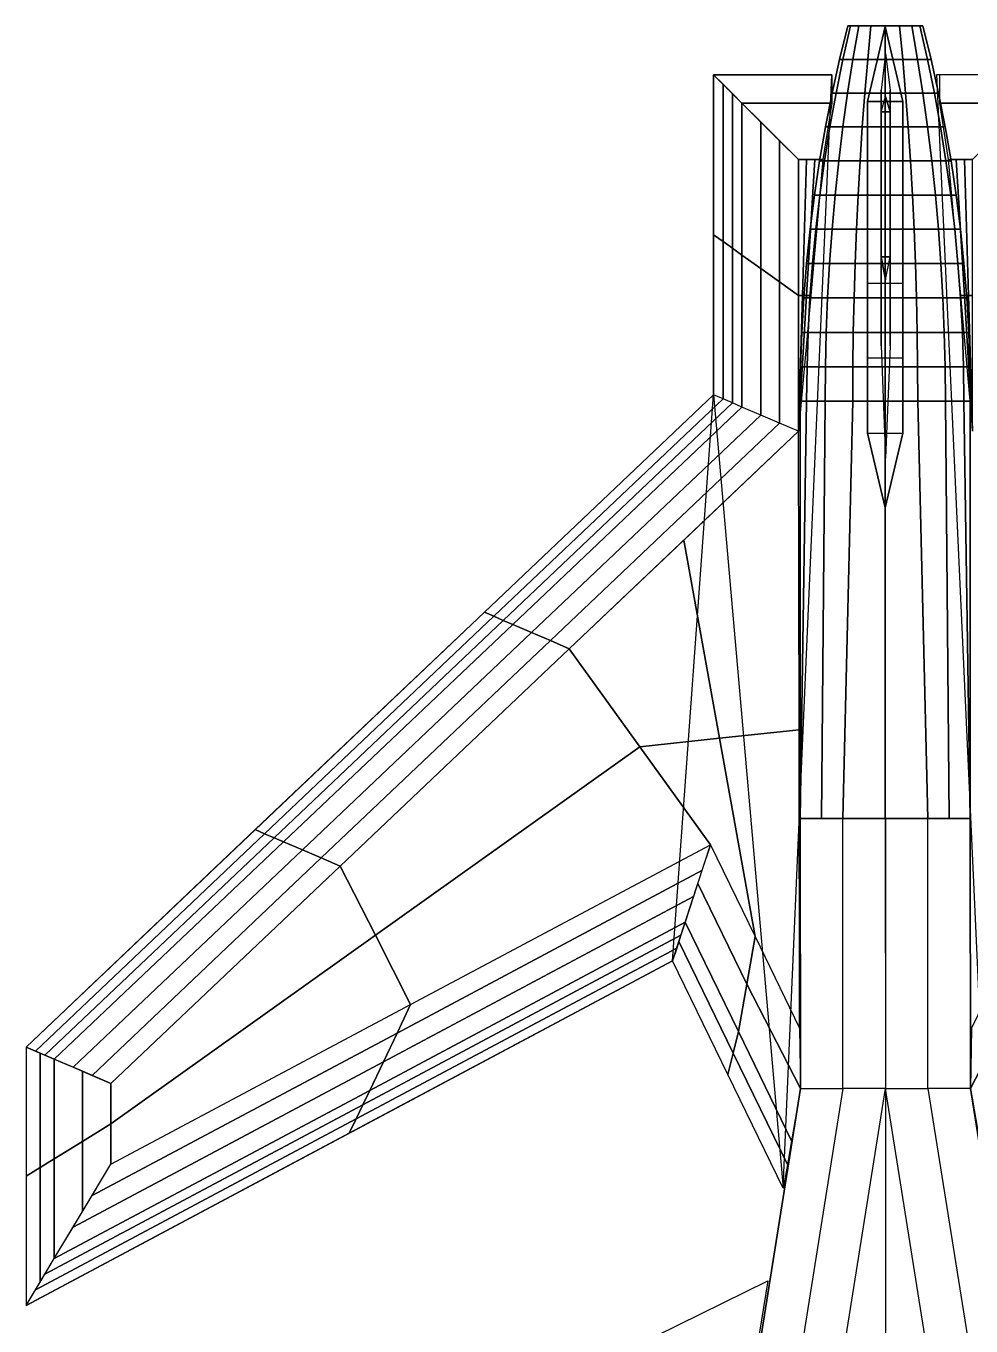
# Model space of a CAD drawing. Extents: x -17.5 to -4, y -18.7 to 3.3.
# Drawn here: x -17.53 to -10.09, y -6.92 to 3.32 of the extents above; entities that cross this region are included whole.
import ezdxf

# ---------------------------------------------------------------- set-up
doc = ezdxf.new("R2010")
doc.units = 0
for name, color, linetype in [('BODY', 7, 'CONTINUOUS'), ('CANARD', 7, 'CONTINUOUS'), ('ENGINE', 7, 'CONTINUOUS'), ('TAIL', 7, 'CONTINUOUS'), ('WING', 7, 'CONTINUOUS')]:
    doc.layers.add(name, color=color, linetype=linetype)

msp = doc.modelspace()

# ---------------------------------------------------------------- linework, layer by layer
at = {"layer": 'BODY', "linetype": 'CONTINUOUS'}
for points in [[(-11.103454, -2.926982, -3.902472), (-11.43803, -2.926982, -4.152472), (-11.436582, -5.054275, -4.152472), (-11.102006, -5.054275, -3.902472)], [(-11.436582, -5.054275, -5.152472), (-11.436582, -5.054275, -4.152472), (-11.43803, -2.926982, -4.152472), (-11.43803, -2.926982, -5.152472)], [(-11.103454, -2.926982, -5.402472), (-11.43803, -2.926982, -5.152472), (-11.436582, -5.054275, -5.152472), (-11.102006, -5.054275, -5.402472)], [(-10.766947, -5.054275, -3.777472), (-11.102006, -5.054275, -3.902472), (-11.103454, -2.926982, -3.902472), (-10.768395, -2.926982, -3.777472)], [(-10.766947, -5.054275, -5.349564), (-11.102006, -5.054275, -5.402472), (-11.103454, -2.926982, -5.402472), (-10.769361, -2.926982, -5.402472)], [(-10.767912, -5.054275, -5.349564), (-10.432853, -5.054275, -5.402472), (-10.434302, -2.926982, -5.402472), (-10.770326, -2.926982, -5.402472)], [(-10.767912, -5.054275, -3.777472), (-10.432853, -5.054275, -3.902472), (-10.434302, -2.926982, -3.902472), (-10.769361, -2.926982, -3.777472)], [(-10.434302, -2.926982, -5.402472), (-10.099726, -2.926982, -5.152472), (-10.098277, -5.054275, -5.152472), (-10.432853, -5.054275, -5.402472)], [(-10.434302, -2.926982, -3.902472), (-10.099726, -2.926982, -4.152472), (-10.098277, -5.054275, -4.152472), (-10.432853, -5.054275, -3.902472)], [(-10.098277, -5.054275, -5.152472), (-10.098277, -5.054275, -4.152472), (-10.099726, -2.926982, -4.152472), (-10.099726, -2.926982, -5.152472)], [(-11.436582, -5.054275, -4.152472), (-11.102006, -5.054275, -3.902472), (-11.772124, -9.262593, -4.152472), (-12.1067, -9.262593, -4.152472)], [(-12.1067, -9.262593, -4.152472), (-12.1067, -9.262593, -5.152472), (-11.436582, -5.054275, -5.152472), (-11.436582, -5.054275, -4.152472)], [(-11.436582, -5.054275, -5.152472), (-11.102006, -5.054275, -5.402472), (-11.772124, -9.262593, -5.402472), (-12.1067, -9.262593, -5.152472)], [(-11.772124, -9.262593, -4.152472), (-11.437065, -9.262593, -4.027472), (-10.766947, -5.054275, -3.777472), (-11.102006, -5.054275, -3.902472)], [(-11.772124, -9.262593, -5.402472), (-11.437065, -9.262593, -5.349564), (-10.766947, -5.054275, -5.349564), (-11.102006, -5.054275, -5.402472)], [(-10.766947, -5.054275, -3.777472), (-10.767429, -10.146099, -4.027472), (-11.437065, -10.146099, -4.027472), (-11.437065, -9.262593, -4.027472)], [(-10.766947, -5.054275, -5.349564), (-10.767429, -10.146099, -5.349564), (-11.437065, -10.146099, -5.349564), (-11.437065, -9.262593, -5.349564)], [(-9.762735, -9.262593, -5.402472), (-10.097794, -9.262593, -5.349564), (-10.767912, -5.054275, -5.349564), (-10.432853, -5.054275, -5.402472)], [(-10.767912, -5.054275, -5.349564), (-10.767429, -10.146099, -5.349564), (-10.097794, -10.146099, -5.349564), (-10.097794, -9.262593, -5.349564)], [(-10.767912, -5.054275, -3.777472), (-10.767429, -10.146099, -4.027472), (-10.097794, -10.146099, -4.027472), (-10.097794, -9.262593, -4.027472)], [(-9.762735, -9.262593, -4.152472), (-10.097794, -9.262593, -4.027472), (-10.767912, -5.054275, -3.777472), (-10.432853, -5.054275, -3.902472)], [(-10.098277, -5.054275, -5.152472), (-10.432853, -5.054275, -5.402472), (-9.762735, -9.262593, -5.402472), (-9.428159, -9.262593, -5.152472)], [(-10.098277, -5.054275, -4.152472), (-10.432853, -5.054275, -3.902472), (-9.762735, -9.262593, -4.152472), (-9.428159, -9.262593, -4.152472)], [(-9.428159, -9.262593, -4.152472), (-9.428159, -9.262593, -5.152472), (-10.098277, -5.054275, -5.152472), (-10.098277, -5.054275, -4.152472)]]:
    msp.add_3dface(points, dxfattribs=at)
at = {"layer": 'CANARD', "linetype": 'CONTINUOUS'}
for points in [[(-11.693205, -6.567018, -4.752472), (-11.910021, -7.90971, -4.652472), (-12.857372, -7.90971, -4.652472), (-12.748964, -7.087381, -4.752472)], [(-11.693205, -6.567018, -4.752472), (-11.910021, -7.90971, -4.752472), (-12.857372, -7.90971, -4.752472), (-12.748964, -7.087381, -4.752472)]]:
    msp.add_3dface(points, dxfattribs=at)
at = {"layer": 'ENGINE', "color": 254, "linetype": 'CONTINUOUS'}
for points in [[(-11.042529, 3.316533, -4.845987), (-11.102229, 3.052728, -4.870715), (-11.129654, 3.052728, -4.524343), (-11.065036, 3.316533, -4.524343)], [(-11.065036, 3.316533, -4.524343), (-11.129654, 3.052728, -4.524343), (-11.102229, 3.052728, -4.309229), (-11.042529, 3.316533, -4.333957)], [(-10.978435, 3.316533, -4.941911), (-11.024127, 3.052728, -4.987603), (-11.102229, 3.052728, -4.870715), (-11.042529, 3.316533, -4.845987)], [(-11.042529, 3.316533, -4.333957), (-11.102229, 3.052728, -4.309229), (-11.024127, 3.052728, -4.192341), (-10.978435, 3.316533, -4.238033)], [(-10.882511, 3.316533, -5.006005), (-10.907239, 3.052728, -5.065705), (-11.024127, 3.052728, -4.987603), (-10.978435, 3.316533, -4.941911)], [(-10.978435, 3.316533, -4.238033), (-11.024127, 3.052728, -4.192341), (-10.907239, 3.052728, -4.114239), (-10.882511, 3.316533, -4.173939)], [(-10.769361, 3.316533, -5.028512), (-10.769361, 3.052728, -5.093131), (-10.907239, 3.052728, -5.065705), (-10.882511, 3.316533, -5.006005)], [(-10.882511, 3.316533, -4.173939), (-10.907239, 3.052728, -4.114239), (-10.769361, 3.052728, -4.086813), (-10.769361, 3.316533, -4.151432)], [(-10.656211, 3.316533, -5.006005), (-10.631482, 3.052728, -5.065705), (-10.769361, 3.052728, -5.093131), (-10.769361, 3.316533, -5.028512)], [(-10.769361, 3.316533, -4.151432), (-10.769361, 3.052728, -4.086813), (-10.631482, 3.052728, -4.114239), (-10.656211, 3.316533, -4.173939)], [(-10.560287, 3.316533, -4.941911), (-10.514595, 3.052728, -4.987603), (-10.631482, 3.052728, -5.065705), (-10.656211, 3.316533, -5.006005)], [(-10.656211, 3.316533, -4.173939), (-10.631482, 3.052728, -4.114239), (-10.514595, 3.052728, -4.192341), (-10.560287, 3.316533, -4.238033)], [(-10.496193, 3.316533, -4.845987), (-10.436493, 3.052728, -4.870715), (-10.514595, 3.052728, -4.987603), (-10.560287, 3.316533, -4.941911)], [(-10.560287, 3.316533, -4.238033), (-10.514595, 3.052728, -4.192341), (-10.436493, 3.052728, -4.309229), (-10.496193, 3.316533, -4.333957)], [(-10.473686, 3.316533, -4.524343), (-10.409067, 3.052728, -4.524343), (-10.436493, 3.052728, -4.870715), (-10.496193, 3.316533, -4.845987)], [(-10.496193, 3.316533, -4.333957), (-10.436493, 3.052728, -4.309229), (-10.409067, 3.052728, -4.524343), (-10.473686, 3.316533, -4.524343)], [(-11.102229, 3.052728, -4.870715), (-11.156337, 2.787514, -4.893128), (-11.188221, 2.787514, -4.524343), (-11.129654, 3.052728, -4.524343)], [(-11.129654, 3.052728, -4.524343), (-11.188221, 2.787514, -4.524343), (-11.156337, 2.787514, -4.286816), (-11.102229, 3.052728, -4.309229)], [(-11.024127, 3.052728, -4.987603), (-11.06554, 2.787514, -5.029016), (-11.156337, 2.787514, -4.893128), (-11.102229, 3.052728, -4.870715)], [(-11.102229, 3.052728, -4.309229), (-11.156337, 2.787514, -4.286816), (-11.06554, 2.787514, -4.150928), (-11.024127, 3.052728, -4.192341)], [(-10.907239, 3.052728, -5.065705), (-10.929652, 2.787514, -5.119814), (-11.06554, 2.787514, -5.029016), (-11.024127, 3.052728, -4.987603)], [(-11.024127, 3.052728, -4.192341), (-11.06554, 2.787514, -4.150928), (-10.929652, 2.787514, -4.06013), (-10.907239, 3.052728, -4.114239)], [(-10.769361, 3.052728, -5.093131), (-10.769361, 2.787514, -5.151698), (-10.929652, 2.787514, -5.119814), (-10.907239, 3.052728, -5.065705)], [(-10.907239, 3.052728, -4.114239), (-10.929652, 2.787514, -4.06013), (-10.769361, 2.787514, -4.028246), (-10.769361, 3.052728, -4.086813)], [(-10.631482, 3.052728, -5.065705), (-10.60907, 2.787514, -5.119814), (-10.769361, 2.787514, -5.151698), (-10.769361, 3.052728, -5.093131)], [(-10.769361, 3.052728, -4.086813), (-10.769361, 2.787514, -4.028246), (-10.60907, 2.787514, -4.06013), (-10.631482, 3.052728, -4.114239)], [(-10.514595, 3.052728, -4.987603), (-10.473181, 2.787514, -5.029016), (-10.60907, 2.787514, -5.119814), (-10.631482, 3.052728, -5.065705)], [(-10.631482, 3.052728, -4.114239), (-10.60907, 2.787514, -4.06013), (-10.473181, 2.787514, -4.150928), (-10.514595, 3.052728, -4.192341)], [(-10.436493, 3.052728, -4.870715), (-10.382384, 2.787514, -4.893128), (-10.473181, 2.787514, -5.029016), (-10.514595, 3.052728, -4.987603)], [(-10.514595, 3.052728, -4.192341), (-10.473181, 2.787514, -4.150928), (-10.382384, 2.787514, -4.286816), (-10.436493, 3.052728, -4.309229)], [(-10.409067, 3.052728, -4.524343), (-10.3505, 2.787514, -4.524343), (-10.382384, 2.787514, -4.893128), (-10.436493, 3.052728, -4.870715)], [(-10.436493, 3.052728, -4.309229), (-10.382384, 2.787514, -4.286816), (-10.3505, 2.787514, -4.524343), (-10.409067, 3.052728, -4.524343)], [(-11.156337, 2.787514, -4.893128), (-11.204827, 2.52103, -4.913213), (-11.240706, 2.52103, -4.524343), (-11.188221, 2.787514, -4.524343)], [(-11.188221, 2.787514, -4.524343), (-11.240706, 2.52103, -4.524343), (-11.204827, 2.52103, -4.266731), (-11.156337, 2.787514, -4.286816)], [(-11.06554, 2.787514, -5.029016), (-11.102652, 2.52103, -5.066128), (-11.204827, 2.52103, -4.913213), (-11.156337, 2.787514, -4.893128)], [(-11.156337, 2.787514, -4.286816), (-11.204827, 2.52103, -4.266731), (-11.102652, 2.52103, -4.113816), (-11.06554, 2.787514, -4.150928)], [(-10.929652, 2.787514, -5.119814), (-10.949737, 2.52103, -5.168303), (-11.102652, 2.52103, -5.066128), (-11.06554, 2.787514, -5.029016)], [(-11.06554, 2.787514, -4.150928), (-11.102652, 2.52103, -4.113816), (-10.949737, 2.52103, -4.011641), (-10.929652, 2.787514, -4.06013)], [(-10.769361, 2.787514, -5.151698), (-10.769361, 2.52103, -5.204182), (-10.949737, 2.52103, -5.168303), (-10.929652, 2.787514, -5.119814)], [(-10.929652, 2.787514, -4.06013), (-10.949737, 2.52103, -4.011641), (-10.769361, 2.52103, -3.975762), (-10.769361, 2.787514, -4.028246)], [(-10.60907, 2.787514, -5.119814), (-10.588985, 2.52103, -5.168303), (-10.769361, 2.52103, -5.204182), (-10.769361, 2.787514, -5.151698)], [(-10.769361, 2.787514, -4.028246), (-10.769361, 2.52103, -3.975762), (-10.588985, 2.52103, -4.011641), (-10.60907, 2.787514, -4.06013)], [(-10.473181, 2.787514, -5.029016), (-10.436069, 2.52103, -5.066128), (-10.588985, 2.52103, -5.168303), (-10.60907, 2.787514, -5.119814)], [(-10.60907, 2.787514, -4.06013), (-10.588985, 2.52103, -4.011641), (-10.436069, 2.52103, -4.113816), (-10.473181, 2.787514, -4.150928)], [(-10.382384, 2.787514, -4.893128), (-10.333894, 2.52103, -4.913213), (-10.436069, 2.52103, -5.066128), (-10.473181, 2.787514, -5.029016)], [(-10.473181, 2.787514, -4.150928), (-10.436069, 2.52103, -4.113816), (-10.333894, 2.52103, -4.266731), (-10.382384, 2.787514, -4.286816)], [(-10.3505, 2.787514, -4.524343), (-10.298015, 2.52103, -4.524343), (-10.333894, 2.52103, -4.913213), (-10.382384, 2.787514, -4.893128)], [(-10.382384, 2.787514, -4.286816), (-10.333894, 2.52103, -4.266731), (-10.298015, 2.52103, -4.524343), (-10.3505, 2.787514, -4.524343)], [(-11.204827, 2.52103, -4.913213), (-11.247672, 2.253415, -4.93096), (-11.287081, 2.253415, -4.524343), (-11.240706, 2.52103, -4.524343)], [(-11.240706, 2.52103, -4.524343), (-11.287081, 2.253415, -4.524343), (-11.247672, 2.253415, -4.248984), (-11.204827, 2.52103, -4.266731)], [(-11.102652, 2.52103, -5.066128), (-11.135444, 2.253415, -5.09892), (-11.247672, 2.253415, -4.93096), (-11.204827, 2.52103, -4.913213)], [(-11.204827, 2.52103, -4.266731), (-11.247672, 2.253415, -4.248984), (-11.135444, 2.253415, -4.081024), (-11.102652, 2.52103, -4.113816)], [(-10.949737, 2.52103, -5.168303), (-10.967484, 2.253415, -5.211148), (-11.135444, 2.253415, -5.09892), (-11.102652, 2.52103, -5.066128)], [(-11.102652, 2.52103, -4.113816), (-11.135444, 2.253415, -4.081024), (-10.967484, 2.253415, -3.968796), (-10.949737, 2.52103, -4.011641)], [(-10.769361, 2.52103, -5.204182), (-10.769361, 2.253415, -5.250557), (-10.967484, 2.253415, -5.211148), (-10.949737, 2.52103, -5.168303)], [(-10.949737, 2.52103, -4.011641), (-10.967484, 2.253415, -3.968796), (-10.769361, 2.253415, -3.929387), (-10.769361, 2.52103, -3.975762)], [(-10.588985, 2.52103, -5.168303), (-10.571238, 2.253415, -5.211148), (-10.769361, 2.253415, -5.250557), (-10.769361, 2.52103, -5.204182)], [(-10.769361, 2.52103, -3.975762), (-10.769361, 2.253415, -3.929387), (-10.571238, 2.253415, -3.968796), (-10.588985, 2.52103, -4.011641)], [(-10.436069, 2.52103, -5.066128), (-10.403277, 2.253415, -5.09892), (-10.571238, 2.253415, -5.211148), (-10.588985, 2.52103, -5.168303)], [(-10.588985, 2.52103, -4.011641), (-10.571238, 2.253415, -3.968796), (-10.403277, 2.253415, -4.081024), (-10.436069, 2.52103, -4.113816)], [(-10.333894, 2.52103, -4.913213), (-10.29105, 2.253415, -4.93096), (-10.403277, 2.253415, -5.09892), (-10.436069, 2.52103, -5.066128)], [(-10.436069, 2.52103, -4.113816), (-10.403277, 2.253415, -4.081024), (-10.29105, 2.253415, -4.248984), (-10.333894, 2.52103, -4.266731)], [(-10.298015, 2.52103, -4.524343), (-10.251641, 2.253415, -4.524343), (-10.29105, 2.253415, -4.93096), (-10.333894, 2.52103, -4.913213)], [(-10.333894, 2.52103, -4.266731), (-10.29105, 2.253415, -4.248984), (-10.251641, 2.253415, -4.524343), (-10.298015, 2.52103, -4.524343)]]:
    msp.add_3dface(points, dxfattribs=at)
at = {"layer": 'ENGINE', "linetype": 'CONTINUOUS'}
for points in [[(-11.005467, 3.316533, -4.830636), (-11.042529, 3.316533, -4.845987), (-11.065036, 3.316533, -4.524343), (-11.024921, 3.316533, -4.524343)], [(-11.024921, 3.316533, -4.524343), (-11.065036, 3.316533, -4.524343), (-11.042529, 3.316533, -4.333957), (-11.005467, 3.316533, -4.349308)], [(-10.950069, 3.316533, -4.913545), (-10.978435, 3.316533, -4.941911), (-11.042529, 3.316533, -4.845987), (-11.005467, 3.316533, -4.830636)], [(-11.005467, 3.316533, -4.349308), (-11.042529, 3.316533, -4.333957), (-10.978435, 3.316533, -4.238033), (-10.950069, 3.316533, -4.266399)], [(-10.867159, 3.316533, -4.968944), (-10.882511, 3.316533, -5.006005), (-10.978435, 3.316533, -4.941911), (-10.950069, 3.316533, -4.913545)], [(-10.950069, 3.316533, -4.266399), (-10.978435, 3.316533, -4.238033), (-10.882511, 3.316533, -4.173939), (-10.867159, 3.316533, -4.211)], [(-10.769361, 3.316533, -4.988397), (-10.769361, 3.316533, -5.028512), (-10.882511, 3.316533, -5.006005), (-10.867159, 3.316533, -4.968944)], [(-10.867159, 3.316533, -4.211), (-10.882511, 3.316533, -4.173939), (-10.769361, 3.316533, -4.151432), (-10.769361, 3.316533, -4.191547)], [(-10.671562, 3.316533, -4.968944), (-10.656211, 3.316533, -5.006005), (-10.769361, 3.316533, -5.028512), (-10.769361, 3.316533, -4.988397)], [(-10.769361, 3.316533, -4.191547), (-10.769361, 3.316533, -4.151432), (-10.656211, 3.316533, -4.173939), (-10.671562, 3.316533, -4.211)], [(-10.588652, 3.316533, -4.913545), (-10.560287, 3.316533, -4.941911), (-10.656211, 3.316533, -5.006005), (-10.671562, 3.316533, -4.968944)], [(-10.671562, 3.316533, -4.211), (-10.656211, 3.316533, -4.173939), (-10.560287, 3.316533, -4.238033), (-10.588652, 3.316533, -4.266399)], [(-10.533254, 3.316533, -4.830636), (-10.496193, 3.316533, -4.845987), (-10.560287, 3.316533, -4.941911), (-10.588652, 3.316533, -4.913545)], [(-10.588652, 3.316533, -4.266399), (-10.560287, 3.316533, -4.238033), (-10.496193, 3.316533, -4.333957), (-10.533254, 3.316533, -4.349308)], [(-10.513801, 3.316533, -4.524343), (-10.473686, 3.316533, -4.524343), (-10.496193, 3.316533, -4.845987), (-10.533254, 3.316533, -4.830636)], [(-10.533254, 3.316533, -4.349308), (-10.496193, 3.316533, -4.333957), (-10.473686, 3.316533, -4.524343), (-10.513801, 3.316533, -4.524343)], [(-11.247672, 2.253415, -4.93096), (-11.284849, 1.984809, -4.946359), (-11.327321, 1.984809, -4.524343), (-11.287081, 2.253415, -4.524343)], [(-11.287081, 2.253415, -4.524343), (-11.327321, 1.984809, -4.524343), (-11.284849, 1.984809, -4.233585), (-11.247672, 2.253415, -4.248984)], [(-11.135444, 2.253415, -5.09892), (-11.163898, 1.984809, -5.127375), (-11.284849, 1.984809, -4.946359), (-11.247672, 2.253415, -4.93096)], [(-11.247672, 2.253415, -4.248984), (-11.284849, 1.984809, -4.233585), (-11.163898, 1.984809, -4.052569), (-11.135444, 2.253415, -4.081024)], [(-10.967484, 2.253415, -5.211148), (-10.982883, 1.984809, -5.248325), (-11.163898, 1.984809, -5.127375), (-11.135444, 2.253415, -5.09892)], [(-11.135444, 2.253415, -4.081024), (-11.163898, 1.984809, -4.052569), (-10.982883, 1.984809, -3.931619), (-10.967484, 2.253415, -3.968796)], [(-10.769361, 2.253415, -5.250557), (-10.769361, 1.984809, -5.290798), (-10.982883, 1.984809, -5.248325), (-10.967484, 2.253415, -5.211148)], [(-10.967484, 2.253415, -3.968796), (-10.982883, 1.984809, -3.931619), (-10.769361, 1.984809, -3.889146), (-10.769361, 2.253415, -3.929387)], [(-10.571238, 2.253415, -5.211148), (-10.555838, 1.984809, -5.248325), (-10.769361, 1.984809, -5.290798), (-10.769361, 2.253415, -5.250557)], [(-10.769361, 2.253415, -3.929387), (-10.769361, 1.984809, -3.889146), (-10.555838, 1.984809, -3.931619), (-10.571238, 2.253415, -3.968796)], [(-10.403277, 2.253415, -5.09892), (-10.374823, 1.984809, -5.127375), (-10.555838, 1.984809, -5.248325), (-10.571238, 2.253415, -5.211148)], [(-10.571238, 2.253415, -3.968796), (-10.555838, 1.984809, -3.931619), (-10.374823, 1.984809, -4.052569), (-10.403277, 2.253415, -4.081024)], [(-10.29105, 2.253415, -4.93096), (-10.253872, 1.984809, -4.946359), (-10.374823, 1.984809, -5.127375), (-10.403277, 2.253415, -5.09892)], [(-10.403277, 2.253415, -4.081024), (-10.374823, 1.984809, -4.052569), (-10.253872, 1.984809, -4.233585), (-10.29105, 2.253415, -4.248984)], [(-10.251641, 2.253415, -4.524343), (-10.2114, 1.984809, -4.524343), (-10.253872, 1.984809, -4.946359), (-10.29105, 2.253415, -4.93096)], [(-10.29105, 2.253415, -4.248984), (-10.253872, 1.984809, -4.233585), (-10.2114, 1.984809, -4.524343), (-10.251641, 2.253415, -4.524343)], [(-11.284849, 1.984809, -4.946359), (-11.31634, 1.715353, -4.959403), (-11.361407, 1.715353, -4.524343), (-11.327321, 1.984809, -4.524343)], [(-11.327321, 1.984809, -4.524343), (-11.361407, 1.715353, -4.524343), (-11.31634, 1.715353, -4.220541), (-11.284849, 1.984809, -4.233585)], [(-11.163898, 1.984809, -5.127375), (-11.188001, 1.715353, -5.151477), (-11.31634, 1.715353, -4.959403), (-11.284849, 1.984809, -4.946359)], [(-11.284849, 1.984809, -4.233585), (-11.31634, 1.715353, -4.220541), (-11.188001, 1.715353, -4.028467), (-11.163898, 1.984809, -4.052569)], [(-10.982883, 1.984809, -5.248325), (-10.995927, 1.715353, -5.279816), (-11.188001, 1.715353, -5.151477), (-11.163898, 1.984809, -5.127375)], [(-11.163898, 1.984809, -4.052569), (-11.188001, 1.715353, -4.028467), (-10.995927, 1.715353, -3.900128), (-10.982883, 1.984809, -3.931619)], [(-10.769361, 1.984809, -5.290798), (-10.769361, 1.715353, -5.324883), (-10.995927, 1.715353, -5.279816), (-10.982883, 1.984809, -5.248325)], [(-10.982883, 1.984809, -3.931619), (-10.995927, 1.715353, -3.900128), (-10.769361, 1.715353, -3.855061), (-10.769361, 1.984809, -3.889146)], [(-10.555838, 1.984809, -5.248325), (-10.542794, 1.715353, -5.279816), (-10.769361, 1.715353, -5.324883), (-10.769361, 1.984809, -5.290798)], [(-10.769361, 1.984809, -3.889146), (-10.769361, 1.715353, -3.855061), (-10.542794, 1.715353, -3.900128), (-10.555838, 1.984809, -3.931619)], [(-10.374823, 1.984809, -5.127375), (-10.350721, 1.715353, -5.151477), (-10.542794, 1.715353, -5.279816), (-10.555838, 1.984809, -5.248325)], [(-10.555838, 1.984809, -3.931619), (-10.542794, 1.715353, -3.900128), (-10.350721, 1.715353, -4.028467), (-10.374823, 1.984809, -4.052569)], [(-10.253872, 1.984809, -4.946359), (-10.222381, 1.715353, -4.959403), (-10.350721, 1.715353, -5.151477), (-10.374823, 1.984809, -5.127375)], [(-10.374823, 1.984809, -4.052569), (-10.350721, 1.715353, -4.028467), (-10.222381, 1.715353, -4.220541), (-10.253872, 1.984809, -4.233585)], [(-10.2114, 1.984809, -4.524343), (-10.177314, 1.715353, -4.524343), (-10.222381, 1.715353, -4.959403), (-10.253872, 1.984809, -4.946359)], [(-10.253872, 1.984809, -4.233585), (-10.222381, 1.715353, -4.220541), (-10.177314, 1.715353, -4.524343), (-10.2114, 1.984809, -4.524343)], [(-11.31634, 1.715353, -4.959403), (-11.342128, 1.445188, -4.970085), (-11.389319, 1.445188, -4.524343), (-11.361407, 1.715353, -4.524343)], [(-11.361407, 1.715353, -4.524343), (-11.389319, 1.445188, -4.524343), (-11.342128, 1.445188, -4.209859), (-11.31634, 1.715353, -4.220541)], [(-11.188001, 1.715353, -5.151477), (-11.207738, 1.445188, -5.171214), (-11.342128, 1.445188, -4.970085), (-11.31634, 1.715353, -4.959403)], [(-11.31634, 1.715353, -4.220541), (-11.342128, 1.445188, -4.209859), (-11.207738, 1.445188, -4.00873), (-11.188001, 1.715353, -4.028467)], [(-10.995927, 1.715353, -5.279816), (-11.006609, 1.445188, -5.305604), (-11.207738, 1.445188, -5.171214), (-11.188001, 1.715353, -5.151477)], [(-11.188001, 1.715353, -4.028467), (-11.207738, 1.445188, -4.00873), (-11.006609, 1.445188, -3.87434), (-10.995927, 1.715353, -3.900128)], [(-10.769361, 1.715353, -5.324883), (-10.769361, 1.445188, -5.352796), (-11.006609, 1.445188, -5.305604), (-10.995927, 1.715353, -5.279816)], [(-10.995927, 1.715353, -3.900128), (-11.006609, 1.445188, -3.87434), (-10.769361, 1.445188, -3.827148), (-10.769361, 1.715353, -3.855061)], [(-10.542794, 1.715353, -5.279816), (-10.532113, 1.445188, -5.305604), (-10.769361, 1.445188, -5.352796), (-10.769361, 1.715353, -5.324883)], [(-10.769361, 1.715353, -3.855061), (-10.769361, 1.445188, -3.827148), (-10.532113, 1.445188, -3.87434), (-10.542794, 1.715353, -3.900128)], [(-10.350721, 1.715353, -5.151477), (-10.330984, 1.445188, -5.171214), (-10.532113, 1.445188, -5.305604), (-10.542794, 1.715353, -5.279816)], [(-10.542794, 1.715353, -3.900128), (-10.532113, 1.445188, -3.87434), (-10.330984, 1.445188, -4.00873), (-10.350721, 1.715353, -4.028467)], [(-10.222381, 1.715353, -4.959403), (-10.196594, 1.445188, -4.970085), (-10.330984, 1.445188, -5.171214), (-10.350721, 1.715353, -5.151477)], [(-10.350721, 1.715353, -4.028467), (-10.330984, 1.445188, -4.00873), (-10.196594, 1.445188, -4.209859), (-10.222381, 1.715353, -4.220541)], [(-10.177314, 1.715353, -4.524343), (-10.149402, 1.445188, -4.524343), (-10.196594, 1.445188, -4.970085), (-10.222381, 1.715353, -4.959403)], [(-10.222381, 1.715353, -4.220541), (-10.196594, 1.445188, -4.209859), (-10.149402, 1.445188, -4.524343), (-10.177314, 1.715353, -4.524343)], [(-11.342128, 1.445188, -4.970085), (-11.362199, 1.174455, -4.978399), (-11.411044, 1.174455, -4.524343), (-11.389319, 1.445188, -4.524343)], [(-11.389319, 1.445188, -4.524343), (-11.411044, 1.174455, -4.524343), (-11.362199, 1.174455, -4.201545), (-11.342128, 1.445188, -4.209859)], [(-11.207738, 1.445188, -5.171214), (-11.223099, 1.174455, -5.186576), (-11.362199, 1.174455, -4.978399), (-11.342128, 1.445188, -4.970085)], [(-11.342128, 1.445188, -4.209859), (-11.362199, 1.174455, -4.201545), (-11.223099, 1.174455, -3.993368), (-11.207738, 1.445188, -4.00873)], [(-11.006609, 1.445188, -5.305604), (-11.014922, 1.174455, -5.325675), (-11.223099, 1.174455, -5.186576), (-11.207738, 1.445188, -5.171214)], [(-11.207738, 1.445188, -4.00873), (-11.223099, 1.174455, -3.993368), (-11.014922, 1.174455, -3.854269), (-11.006609, 1.445188, -3.87434)], [(-10.769361, 1.445188, -5.352796), (-10.769361, 1.174455, -5.374521), (-11.014922, 1.174455, -5.325675), (-11.006609, 1.445188, -5.305604)], [(-11.006609, 1.445188, -3.87434), (-11.014922, 1.174455, -3.854269), (-10.769361, 1.174455, -3.805423), (-10.769361, 1.445188, -3.827148)], [(-10.532113, 1.445188, -5.305604), (-10.523799, 1.174455, -5.325675), (-10.769361, 1.174455, -5.374521), (-10.769361, 1.445188, -5.352796)], [(-10.769361, 1.445188, -3.827148), (-10.769361, 1.174455, -3.805423), (-10.523799, 1.174455, -3.854269), (-10.532113, 1.445188, -3.87434)], [(-10.330984, 1.445188, -5.171214), (-10.315622, 1.174455, -5.186576), (-10.523799, 1.174455, -5.325675), (-10.532113, 1.445188, -5.305604)], [(-10.532113, 1.445188, -3.87434), (-10.523799, 1.174455, -3.854269), (-10.315622, 1.174455, -3.993368), (-10.330984, 1.445188, -4.00873)], [(-10.196594, 1.445188, -4.970085), (-10.176522, 1.174455, -4.978399), (-10.315622, 1.174455, -5.186576), (-10.330984, 1.445188, -5.171214)], [(-10.330984, 1.445188, -4.00873), (-10.315622, 1.174455, -3.993368), (-10.176522, 1.174455, -4.201545), (-10.196594, 1.445188, -4.209859)], [(-10.149402, 1.445188, -4.524343), (-10.127677, 1.174455, -4.524343), (-10.176522, 1.174455, -4.978399), (-10.196594, 1.445188, -4.970085)], [(-10.196594, 1.445188, -4.209859), (-10.176522, 1.174455, -4.201545), (-10.127677, 1.174455, -4.524343), (-10.149402, 1.445188, -4.524343)], [(-11.385152, 0.631852, -4.987906), (-11.388023, 0.360266, -4.989095), (-11.438996, 0.360266, -4.524343), (-11.435889, 0.631852, -4.524343)], [(-11.435889, 0.631852, -4.524343), (-11.438996, 0.360266, -4.524343), (-11.388023, 0.360266, -4.190849), (-11.385152, 0.631852, -4.192038)], [(-11.240667, 0.631852, -5.204144), (-11.242864, 0.360266, -5.20634), (-11.388023, 0.360266, -4.989095), (-11.385152, 0.631852, -4.987906)], [(-11.385152, 0.631852, -4.192038), (-11.388023, 0.360266, -4.190849), (-11.242864, 0.360266, -3.973604), (-11.240667, 0.631852, -3.9758)], [(-11.02443, 0.631852, -5.348629), (-11.025619, 0.360266, -5.351499), (-11.242864, 0.360266, -5.20634), (-11.240667, 0.631852, -5.204144)], [(-11.240667, 0.631852, -3.9758), (-11.242864, 0.360266, -3.973604), (-11.025619, 0.360266, -3.828445), (-11.02443, 0.631852, -3.831315)], [(-10.769361, 0.631852, -5.399365), (-10.769361, 0.360266, -5.402472), (-11.025619, 0.360266, -5.351499), (-11.02443, 0.631852, -5.348629)], [(-11.02443, 0.631852, -3.831315), (-11.025619, 0.360266, -3.828445), (-10.769361, 0.360266, -3.777472), (-10.769361, 0.631852, -3.780579)], [(-10.514291, 0.631852, -5.348629), (-10.513102, 0.360266, -5.351499), (-10.769361, 0.360266, -5.402472), (-10.769361, 0.631852, -5.399365)], [(-10.769361, 0.631852, -3.780579), (-10.769361, 0.360266, -3.777472), (-10.513102, 0.360266, -3.828445), (-10.514291, 0.631852, -3.831315)], [(-10.298054, 0.631852, -5.204144), (-10.295857, 0.360266, -5.20634), (-10.513102, 0.360266, -5.351499), (-10.514291, 0.631852, -5.348629)], [(-10.514291, 0.631852, -3.831315), (-10.513102, 0.360266, -3.828445), (-10.295857, 0.360266, -3.973604), (-10.298054, 0.631852, -3.9758)], [(-10.153569, 0.631852, -4.987906), (-10.150699, 0.360266, -4.989095), (-10.295857, 0.360266, -5.20634), (-10.298054, 0.631852, -5.204144)], [(-10.298054, 0.631852, -3.9758), (-10.295857, 0.360266, -3.973604), (-10.150699, 0.360266, -4.190849), (-10.153569, 0.631852, -4.192038)], [(-10.102832, 0.631852, -4.524343), (-10.099726, 0.360266, -4.524343), (-10.150699, 0.360266, -4.989095), (-10.153569, 0.631852, -4.987906)], [(-10.153569, 0.631852, -4.192038), (-10.150699, 0.360266, -4.190849), (-10.099726, 0.360266, -4.524343), (-10.102832, 0.631852, -4.524343)], [(-11.388023, 0.360266, -4.989095), (-11.43803, -2.926982, -5.152472), (-11.438996, -2.926982, -4.524343), (-11.438996, 0.360266, -4.524343)], [(-11.438996, 0.360266, -4.524343), (-11.438996, -2.926982, -4.524343), (-11.43803, -2.926982, -4.152472), (-11.388023, 0.360266, -4.190849)], [(-11.242864, 0.360266, -5.20634), (-11.270742, -2.926982, -5.277472), (-11.43803, -2.926982, -5.152472), (-11.388023, 0.360266, -4.989095)], [(-11.388023, 0.360266, -4.190849), (-11.43803, -2.926982, -4.152472), (-11.270742, -2.926982, -4.027472), (-11.242864, 0.360266, -3.973604)], [(-11.025619, 0.360266, -5.351499), (-11.103454, -2.926982, -5.402472), (-11.270742, -2.926982, -5.277472), (-11.242864, 0.360266, -5.20634)], [(-11.242864, 0.360266, -3.973604), (-11.270742, -2.926982, -4.027472), (-11.103454, -2.926982, -3.902472), (-11.025619, 0.360266, -3.828445)], [(-10.769361, 0.360266, -5.402472), (-10.769361, -2.926982, -5.402472), (-11.103454, -2.926982, -5.402472), (-11.025619, 0.360266, -5.351499)], [(-11.025619, 0.360266, -3.828445), (-11.103454, -2.926982, -3.902472), (-10.769361, -2.926982, -3.777472), (-10.769361, 0.360266, -3.777472)], [(-10.513102, 0.360266, -5.351499), (-10.434302, -2.926982, -5.402472), (-10.769361, -2.926982, -5.402472), (-10.769361, 0.360266, -5.402472)], [(-10.769361, 0.360266, -3.777472), (-10.769361, -2.926982, -3.777472), (-10.434302, -2.926982, -3.902472), (-10.513102, 0.360266, -3.828445)], [(-10.295857, 0.360266, -5.20634), (-10.267014, -2.926982, -5.277472), (-10.434302, -2.926982, -5.402472), (-10.513102, 0.360266, -5.351499)], [(-10.513102, 0.360266, -3.828445), (-10.434302, -2.926982, -3.902472), (-10.267014, -2.926982, -4.027472), (-10.295857, 0.360266, -3.973604)], [(-10.150699, 0.360266, -4.989095), (-10.099726, -2.926982, -5.152472), (-10.267014, -2.926982, -5.277472), (-10.295857, 0.360266, -5.20634)], [(-10.295857, 0.360266, -3.973604), (-10.267014, -2.926982, -4.027472), (-10.099726, -2.926982, -4.152472), (-10.150699, 0.360266, -4.190849)], [(-10.099726, 0.360266, -4.524343), (-10.099726, -2.926982, -4.524343), (-10.099726, -2.926982, -5.152472), (-10.150699, 0.360266, -4.989095)], [(-10.150699, 0.360266, -4.190849), (-10.099726, -2.926982, -4.152472), (-10.099726, -2.926982, -4.524343), (-10.099726, 0.360266, -4.524343)]]:
    msp.add_3dface(points, dxfattribs=at)
at = {"layer": 'ENGINE', "color": 239, "linetype": 'CONTINUOUS'}
for points in [[(-11.005467, 3.316533, -4.349308), (-10.533254, 3.316533, -4.349308), (-10.513801, 3.316533, -4.524343), (-11.024921, 3.316533, -4.524343)], [(-10.513801, 3.316533, -4.524343), (-11.024921, 3.316533, -4.524343), (-11.005467, 3.316533, -4.830636), (-10.533254, 3.316533, -4.830636)], [(-10.867159, 3.316533, -4.211), (-10.950069, 3.316533, -4.266399), (-11.005467, 3.316533, -4.349308), (-10.533254, 3.316533, -4.349308)], [(-11.005467, 3.316533, -4.830636), (-10.533254, 3.316533, -4.830636), (-10.588652, 3.316533, -4.913545), (-10.950069, 3.316533, -4.913545)], [(-10.588652, 3.316533, -4.266399), (-10.533254, 3.316533, -4.349308), (-11.005467, 3.316533, -4.349308), (-10.588652, 3.316533, -4.266399)], [(-10.867159, 3.316533, -4.211), (-10.867159, 3.316533, -4.211), (-10.950069, 3.316533, -4.266399), (-10.588652, 3.316533, -4.266399)], [(-10.588652, 3.316533, -4.266399), (-10.671562, 3.316533, -4.211), (-10.867159, 3.316533, -4.211), (-10.950069, 3.316533, -4.266399)], [(-10.588652, 3.316533, -4.913545), (-10.950069, 3.316533, -4.913545), (-10.867159, 3.316533, -4.968944), (-10.671562, 3.316533, -4.968944)], [(-10.671562, 3.316533, -4.211), (-10.769361, 3.316533, -4.191547), (-10.867159, 3.316533, -4.211)], [(-10.867159, 3.316533, -4.968944), (-10.671562, 3.316533, -4.968944), (-10.769361, 3.316533, -4.988397)]]:
    msp.add_3dface(points, dxfattribs=at)
at = {"layer": 'ENGINE', "color": 1, "linetype": 'CONTINUOUS'}
for points in [[(-11.362199, 1.174455, -4.978399), (-11.376543, 0.903295, -4.98434), (-11.42657, 0.903295, -4.524343), (-11.411044, 1.174455, -4.524343)], [(-11.411044, 1.174455, -4.524343), (-11.42657, 0.903295, -4.524343), (-11.376543, 0.903295, -4.195604), (-11.362199, 1.174455, -4.201545)], [(-11.223099, 1.174455, -5.186576), (-11.234078, 0.903295, -5.197554), (-11.376543, 0.903295, -4.98434), (-11.362199, 1.174455, -4.978399)], [(-11.362199, 1.174455, -4.201545), (-11.376543, 0.903295, -4.195604), (-11.234078, 0.903295, -3.98239), (-11.223099, 1.174455, -3.993368)], [(-11.014922, 1.174455, -5.325675), (-11.020864, 0.903295, -5.340019), (-11.234078, 0.903295, -5.197554), (-11.223099, 1.174455, -5.186576)], [(-11.223099, 1.174455, -3.993368), (-11.234078, 0.903295, -3.98239), (-11.020864, 0.903295, -3.839925), (-11.014922, 1.174455, -3.854269)], [(-10.769361, 1.174455, -5.374521), (-10.769361, 0.903295, -5.390046), (-11.020864, 0.903295, -5.340019), (-11.014922, 1.174455, -5.325675)], [(-11.014922, 1.174455, -3.854269), (-11.020864, 0.903295, -3.839925), (-10.769361, 0.903295, -3.789898), (-10.769361, 1.174455, -3.805423)], [(-10.523799, 1.174455, -5.325675), (-10.517857, 0.903295, -5.340019), (-10.769361, 0.903295, -5.390046), (-10.769361, 1.174455, -5.374521)], [(-10.769361, 1.174455, -3.805423), (-10.769361, 0.903295, -3.789898), (-10.517857, 0.903295, -3.839925), (-10.523799, 1.174455, -3.854269)], [(-10.315622, 1.174455, -5.186576), (-10.304643, 0.903295, -5.197554), (-10.517857, 0.903295, -5.340019), (-10.523799, 1.174455, -5.325675)], [(-10.523799, 1.174455, -3.854269), (-10.517857, 0.903295, -3.839925), (-10.304643, 0.903295, -3.98239), (-10.315622, 1.174455, -3.993368)], [(-10.176522, 1.174455, -4.978399), (-10.162178, 0.903295, -4.98434), (-10.304643, 0.903295, -5.197554), (-10.315622, 1.174455, -5.186576)], [(-10.315622, 1.174455, -3.993368), (-10.304643, 0.903295, -3.98239), (-10.162178, 0.903295, -4.195604), (-10.176522, 1.174455, -4.201545)], [(-10.127677, 1.174455, -4.524343), (-10.112151, 0.903295, -4.524343), (-10.162178, 0.903295, -4.98434), (-10.176522, 1.174455, -4.978399)], [(-10.176522, 1.174455, -4.201545), (-10.162178, 0.903295, -4.195604), (-10.112151, 0.903295, -4.524343), (-10.127677, 1.174455, -4.524343)], [(-11.376543, 0.903295, -4.98434), (-11.385152, 0.631852, -4.987906), (-11.435889, 0.631852, -4.524343), (-11.42657, 0.903295, -4.524343)], [(-11.42657, 0.903295, -4.524343), (-11.435889, 0.631852, -4.524343), (-11.385152, 0.631852, -4.192038), (-11.376543, 0.903295, -4.195604)], [(-11.234078, 0.903295, -5.197554), (-11.240667, 0.631852, -5.204144), (-11.385152, 0.631852, -4.987906), (-11.376543, 0.903295, -4.98434)], [(-11.376543, 0.903295, -4.195604), (-11.385152, 0.631852, -4.192038), (-11.240667, 0.631852, -3.9758), (-11.234078, 0.903295, -3.98239)], [(-11.020864, 0.903295, -5.340019), (-11.02443, 0.631852, -5.348629), (-11.240667, 0.631852, -5.204144), (-11.234078, 0.903295, -5.197554)], [(-11.234078, 0.903295, -3.98239), (-11.240667, 0.631852, -3.9758), (-11.02443, 0.631852, -3.831315), (-11.020864, 0.903295, -3.839925)], [(-10.769361, 0.903295, -5.390046), (-10.769361, 0.631852, -5.399365), (-11.02443, 0.631852, -5.348629), (-11.020864, 0.903295, -5.340019)], [(-11.020864, 0.903295, -3.839925), (-11.02443, 0.631852, -3.831315), (-10.769361, 0.631852, -3.780579), (-10.769361, 0.903295, -3.789898)], [(-10.517857, 0.903295, -5.340019), (-10.514291, 0.631852, -5.348629), (-10.769361, 0.631852, -5.399365), (-10.769361, 0.903295, -5.390046)], [(-10.769361, 0.903295, -3.789898), (-10.769361, 0.631852, -3.780579), (-10.514291, 0.631852, -3.831315), (-10.517857, 0.903295, -3.839925)], [(-10.304643, 0.903295, -5.197554), (-10.298054, 0.631852, -5.204144), (-10.514291, 0.631852, -5.348629), (-10.517857, 0.903295, -5.340019)], [(-10.517857, 0.903295, -3.839925), (-10.514291, 0.631852, -3.831315), (-10.298054, 0.631852, -3.9758), (-10.304643, 0.903295, -3.98239)], [(-10.162178, 0.903295, -4.98434), (-10.153569, 0.631852, -4.987906), (-10.298054, 0.631852, -5.204144), (-10.304643, 0.903295, -5.197554)], [(-10.304643, 0.903295, -3.98239), (-10.298054, 0.631852, -3.9758), (-10.153569, 0.631852, -4.192038), (-10.162178, 0.903295, -4.195604)], [(-10.112151, 0.903295, -4.524343), (-10.102832, 0.631852, -4.524343), (-10.153569, 0.631852, -4.987906), (-10.162178, 0.903295, -4.98434)], [(-10.162178, 0.903295, -4.195604), (-10.153569, 0.631852, -4.192038), (-10.102832, 0.631852, -4.524343), (-10.112151, 0.903295, -4.524343)]]:
    msp.add_3dface(points, dxfattribs=at)
at = {"layer": 'TAIL', "linetype": 'CONTINUOUS'}
for points in [[(-10.630322, 2.722513, -3.973604), (-10.908399, 2.722513, -3.973604), (-10.769361, 3.313074, -3.973604), (-10.630322, 2.722513, -3.973604)], [(-10.769361, 3.313074, -3.590113), (-10.908399, 2.722513, -3.590113), (-10.630322, 2.722513, -3.590113)], [(-10.908399, 2.722513, -3.973604), (-10.908399, 2.722513, -3.590113), (-10.769361, 3.313074, -3.590113), (-10.769361, 3.313074, -3.973604)], [(-10.630322, 2.722513, -3.973604), (-10.630322, 2.722513, -3.590113), (-10.769361, 3.313074, -3.590113), (-10.769361, 3.313074, -3.973604)], [(-10.802514, 2.810766, -3.564943), (-10.802514, 2.641337, -0.937802), (-10.766779, 2.762155, -0.937802), (-10.766779, 3.101012, -3.529547)], [(-10.731045, 2.810766, -3.564943), (-10.731045, 2.641337, -0.937802), (-10.766779, 2.762155, -0.937802), (-10.766779, 3.101012, -3.529547)], [(-10.802514, 2.520519, -3.600339), (-10.802514, 2.520519, -0.937802), (-10.802514, 2.641337, -0.937802), (-10.802514, 2.810766, -3.564943)], [(-10.731045, 2.520519, -3.600339), (-10.731045, 2.520519, -0.937802), (-10.731045, 2.641337, -0.937802), (-10.731045, 2.810766, -3.564943)], [(-10.908399, 1.291601, -3.973604), (-10.630322, 1.291601, -3.973604), (-10.630322, 2.722513, -3.973604), (-10.908399, 2.722513, -3.973604)], [(-10.630322, 2.722513, -3.590113), (-10.908399, 2.722513, -3.590113), (-10.908399, 1.291601, -3.590113), (-10.630322, 1.291601, -3.590113)], [(-10.908399, 1.291601, -3.973604), (-10.908399, 1.291601, -3.590113), (-10.908399, 2.722513, -3.590113), (-10.908399, 2.722513, -3.973604)], [(-10.630322, 1.291601, -3.973604), (-10.630322, 1.291601, -3.590113), (-10.630322, 2.722513, -3.590113), (-10.630322, 2.722513, -3.973604)], [(-10.802514, 0.796688, -3.595226), (-10.802514, 1.49847, -0.937802), (-10.802514, 2.520519, -0.937802), (-10.802514, 2.520519, -3.600339)], [(-10.731045, 0.796688, -3.595226), (-10.731045, 1.49847, -0.937802), (-10.731045, 2.520519, -0.937802), (-10.731045, 2.520519, -3.600339)], [(-10.766779, -0.086794, -3.590113), (-10.766779, 1.316771, -0.937802), (-10.802514, 1.49847, -0.937802), (-10.802514, 0.796688, -3.595226)], [(-10.766779, -0.086794, -3.590113), (-10.766779, 1.316771, -0.937802), (-10.731045, 1.49847, -0.937802), (-10.731045, 0.796688, -3.595226)], [(-10.908399, 1.291601, -3.590113), (-10.630322, 1.291601, -3.590113), (-10.630322, 0.70104, -3.590113), (-10.908399, 0.70104, -3.590113)], [(-10.908399, 0.70104, -3.973604), (-10.908399, 0.70104, -3.590113), (-10.908399, 1.291601, -3.590113), (-10.908399, 1.291601, -3.973604)], [(-10.630322, 0.70104, -3.973604), (-10.630322, 0.70104, -3.590113), (-10.630322, 1.291601, -3.590113), (-10.630322, 1.291601, -3.973604)], [(-10.630322, 0.70104, -3.590113), (-10.908399, 0.70104, -3.590113), (-10.908399, 0.110478, -3.590113), (-10.630322, 0.110478, -3.590113)], [(-10.908399, 0.110478, -3.973604), (-10.908399, 0.110478, -3.590113), (-10.908399, 0.70104, -3.590113), (-10.908399, 0.70104, -3.973604)], [(-10.630322, 0.110478, -3.973604), (-10.630322, 0.110478, -3.590113), (-10.630322, 0.70104, -3.590113), (-10.630322, 0.70104, -3.973604)], [(-10.908399, 0.110478, -3.590113), (-10.630322, 0.110478, -3.590113), (-10.769361, -0.480084, -3.590113), (-10.908399, 0.110478, -3.590113)], [(-10.769361, -0.480084, -3.973604), (-10.769361, -0.480084, -3.590113), (-10.908399, 0.110478, -3.590113), (-10.908399, 0.110478, -3.973604)], [(-10.769361, -0.480084, -3.973604), (-10.769361, -0.480084, -3.590113), (-10.630322, 0.110478, -3.590113), (-10.630322, 0.110478, -3.973604)]]:
    msp.add_3dface(points, dxfattribs=at)
at = {"layer": 'TAIL', "color": 1, "linetype": 'CONTINUOUS'}
for points in [[(-10.766779, 2.762155, -0.937802), (-10.731045, 2.641337, -0.937802), (-10.802514, 2.641337, -0.937802)], [(-10.802514, 2.641337, -0.937802), (-10.731045, 2.641337, -0.937802), (-10.731045, 2.520519, -0.937802), (-10.802514, 2.520519, -0.937802)], [(-10.731045, 2.520519, -0.937802), (-10.802514, 2.520519, -0.937802), (-10.802514, 1.49847, -0.937802), (-10.731045, 1.49847, -0.937802)], [(-10.731045, 1.49847, -0.937802), (-10.802514, 1.49847, -0.937802), (-10.766779, 1.316771, -0.937802), (-10.731045, 1.49847, -0.937802)]]:
    msp.add_3dface(points, dxfattribs=at)
at = {"layer": 'WING', "linetype": 'CONTINUOUS'}
for points in [[(-11.190587, 2.709831, -4.552472), (-11.897842, 2.709831, -4.552472), (-12.120292, 2.93228, -4.652472), (-11.190587, 2.93228, -4.652472)], [(-11.190587, 2.93228, -4.652472), (-12.120292, 2.93228, -4.652472), (-12.120292, 0.41073, -4.652472), (-11.571556, -5.838622, -4.652472)], [(-10.363364, 2.933219, -4.652472), (-9.433661, 2.935329, -4.652472), (-9.427938, 0.413786, -4.652472), (-9.96249, -5.836796, -4.652472)], [(-10.343307, 2.709831, -4.552472), (-9.636051, 2.709831, -4.552472), (-9.413601, 2.93228, -4.652472), (-10.343307, 2.93228, -4.652472)], [(-11.971992, 2.783981, -4.585805), (-11.971992, 1.565501, -4.585805), (-12.046142, 1.618503, -4.619139), (-12.046142, 2.85813, -4.619139)], [(-11.897842, 2.709831, -4.552472), (-11.897842, 1.512499, -4.552472), (-11.971992, 1.565501, -4.585805), (-11.971992, 2.783981, -4.585805)], [(-11.260047, 2.265537, -4.652472), (-11.452122, 2.26411, -4.452472), (-11.897842, 2.709831, -4.552472), (-11.190587, 2.709831, -4.552472)], [(-11.749269, 2.561257, -4.519139), (-11.749269, 1.406299, -4.519139), (-11.897842, 1.512499, -4.552472), (-11.897842, 2.709831, -4.552472)], [(-10.273846, 2.265537, -4.652472), (-10.081771, 2.26411, -4.452472), (-9.636051, 2.709831, -4.552472), (-10.343307, 2.709831, -4.552472)], [(-11.600695, 2.412684, -4.485805), (-11.600695, 1.300099, -4.485805), (-11.749269, 1.406299, -4.519139), (-11.749269, 2.561257, -4.519139)], [(-11.452122, 2.26411, -4.452472), (-11.452122, 1.193899, -4.452472), (-11.600695, 1.300099, -4.485805), (-11.600695, 2.412684, -4.485805)], [(-11.388097, 2.264586, -4.519139), (-11.420109, 1.194137, -4.485805), (-11.452122, 1.193899, -4.452472), (-11.452122, 2.26411, -4.452472)], [(-11.324072, 2.265061, -4.585805), (-11.388097, 1.194375, -4.519139), (-11.420109, 1.194137, -4.485805), (-11.388097, 2.264586, -4.519139)], [(-11.260047, 2.265537, -4.652472), (-11.356084, 1.194613, -4.552472), (-11.388097, 1.194375, -4.519139), (-11.324072, 2.265061, -4.585805)], [(-10.273846, 2.265537, -4.652472), (-10.177809, 1.194613, -4.552472), (-10.145796, 1.194375, -4.519139), (-10.209821, 2.265061, -4.585805)], [(-10.209821, 2.265061, -4.585805), (-10.145796, 1.194375, -4.519139), (-10.113784, 1.194137, -4.485805), (-10.145796, 2.264586, -4.519139)], [(-10.145796, 2.264586, -4.519139), (-10.113784, 1.194137, -4.485805), (-10.081771, 1.193899, -4.452472), (-10.081771, 2.26411, -4.452472)], [(-11.971992, 1.565501, -4.585805), (-11.971992, 0.347021, -4.585805), (-12.046142, 0.378876, -4.619139), (-12.046142, 1.618503, -4.619139)], [(-11.897842, 1.512499, -4.552472), (-11.897842, 0.315167, -4.552472), (-11.971992, 0.347021, -4.585805), (-11.971992, 1.565501, -4.585805)], [(-11.749269, 1.406299, -4.519139), (-11.749269, 0.251341, -4.519139), (-11.897842, 0.315167, -4.552472), (-11.897842, 1.512499, -4.552472)], [(-11.600695, 1.300099, -4.485805), (-11.600695, 0.187515, -4.485805), (-11.749269, 0.251341, -4.519139), (-11.749269, 1.406299, -4.519139)], [(-11.452122, 1.193899, -4.452472), (-11.452122, 0.123689, -4.452472), (-11.600695, 0.187515, -4.485805), (-11.600695, 1.300099, -4.485805)], [(-11.356084, 1.194613, -4.552472), (-11.452122, 0.123689, -4.452472), (-11.452122, 0.123689, -4.452472), (-11.388097, 1.194375, -4.519139)], [(-11.388097, 1.194375, -4.519139), (-11.452122, 0.123689, -4.452472), (-11.452122, 0.123689, -4.452472), (-11.420109, 1.194137, -4.485805)], [(-11.420109, 1.194137, -4.485805), (-11.452122, 0.123689, -4.452472), (-11.452122, 0.123689, -4.452472), (-11.452122, 1.193899, -4.452472)], [(-10.177809, 1.194613, -4.552472), (-10.081771, 0.123689, -4.452472), (-10.081771, 0.123689, -4.452472), (-10.145796, 1.194375, -4.519139)], [(-10.145796, 1.194375, -4.519139), (-10.081771, 0.123689, -4.452472), (-10.081771, 0.123689, -4.452472), (-10.113784, 1.194137, -4.485805)], [(-10.113784, 1.194137, -4.485805), (-10.081771, 0.123689, -4.452472), (-10.081771, 0.123689, -4.452472), (-10.081771, 1.193899, -4.452472)], [(-12.120292, 0.41073, -4.652472), (-17.532857, -4.726321, -4.652472), (-17.532857, -6.763023, -4.652472), (-12.443243, -4.048539, -4.652472)], [(-11.571556, -5.838622, -4.652472), (-12.443243, -4.048539, -4.652472), (-12.120292, 0.41073, -4.652472)], [(-13.776181, -1.365329, -4.585805), (-11.971992, 0.347021, -4.585805), (-12.046142, 0.378876, -4.619139), (-13.850331, -1.333475, -4.619139)], [(-13.702031, -1.397183, -4.552472), (-11.897842, 0.315167, -4.552472), (-11.971992, 0.347021, -4.585805), (-13.776181, -1.365329, -4.585805)], [(-13.553457, -1.461009, -4.519139), (-11.749269, 0.251341, -4.519139), (-11.897842, 0.315167, -4.552472), (-13.702031, -1.397183, -4.552472)], [(-13.404884, -1.524835, -4.485805), (-11.600695, 0.187515, -4.485805), (-11.749269, 0.251341, -4.519139), (-13.553457, -1.461009, -4.519139)], [(-13.25631, -1.588662, -4.452472), (-11.452122, 0.123689, -4.452472), (-11.600695, 0.187515, -4.485805), (-13.404884, -1.524835, -4.485805)], [(-11.447529, -2.22693, -4.452472), (-11.452122, 0.123689, -4.452472), (-12.354216, -0.732486, -4.452472), (-12.074272, -2.29378, -4.452472)], [(-12.074272, -2.29378, -4.452472), (-12.354216, -0.732486, -4.452472), (-13.25631, -1.588662, -4.452472), (-12.701016, -2.36063, -4.452472)], [(-15.580369, -3.077679, -4.585805), (-13.776181, -1.365329, -4.585805), (-13.850331, -1.333475, -4.619139), (-15.654519, -3.045825, -4.619139)], [(-15.506219, -3.109534, -4.552472), (-13.702031, -1.397183, -4.552472), (-13.776181, -1.365329, -4.585805), (-15.580369, -3.077679, -4.585805)], [(-15.357645, -3.17336, -4.519139), (-13.553457, -1.461009, -4.519139), (-13.702031, -1.397183, -4.552472), (-15.506219, -3.109534, -4.552472)], [(-15.209072, -3.237186, -4.485805), (-13.404884, -1.524835, -4.485805), (-13.553457, -1.461009, -4.519139), (-15.357645, -3.17336, -4.519139)], [(-15.060498, -3.301012, -4.452472), (-13.25631, -1.588662, -4.452472), (-13.404884, -1.524835, -4.485805), (-15.209072, -3.237186, -4.485805)], [(-12.701016, -2.36063, -4.452472), (-13.25631, -1.588662, -4.452472), (-15.060498, -3.301012, -4.452472), (-14.782851, -3.846006, -4.452472)], [(-11.442935, -4.57755, -4.452472), (-11.447529, -2.22693, -4.452472), (-12.074272, -2.29378, -4.452472), (-11.794329, -3.855074, -4.452472)], [(-11.794329, -3.855074, -4.452472), (-12.074272, -2.29378, -4.452472), (-12.701016, -2.36063, -4.452472), (-12.145722, -3.132599, -4.452472)], [(-12.145722, -3.132599, -4.452472), (-12.701016, -2.36063, -4.452472), (-14.782851, -3.846006, -4.452472), (-14.505204, -4.391, -4.452472)], [(-17.384557, -4.79003, -4.585805), (-15.580369, -3.077679, -4.585805), (-15.654519, -3.045825, -4.619139), (-17.458707, -4.758176, -4.619139)], [(-17.310407, -4.821884, -4.552472), (-15.506219, -3.109534, -4.552472), (-15.580369, -3.077679, -4.585805), (-17.384557, -4.79003, -4.585805)], [(-17.161834, -4.88571, -4.519139), (-15.357645, -3.17336, -4.519139), (-15.506219, -3.109534, -4.552472), (-17.310407, -4.821884, -4.552472)], [(-17.01326, -4.949536, -4.485805), (-15.209072, -3.237186, -4.485805), (-15.357645, -3.17336, -4.519139), (-17.161834, -4.88571, -4.519139)], [(-12.211878, -3.336266, -4.485805), (-14.612569, -4.616645, -4.485805), (-14.505204, -4.391, -4.452472), (-12.145722, -3.132599, -4.452472)], [(-11.859849, -4.229894, -4.502472), (-12.244957, -3.4381, -4.502472), (-12.145722, -3.132599, -4.452472), (-11.794329, -3.855074, -4.452472)], [(-16.864687, -5.013362, -4.452472), (-15.060498, -3.301012, -4.452472), (-15.209072, -3.237186, -4.485805), (-17.01326, -4.949536, -4.485805)], [(-14.782851, -3.846006, -4.452472), (-15.060498, -3.301012, -4.452472), (-16.864687, -5.013362, -4.452472), (-16.864687, -5.331382, -4.452472)], [(-12.278035, -3.539934, -4.519139), (-14.719934, -4.842291, -4.519139), (-14.612569, -4.616645, -4.485805), (-12.211878, -3.336266, -4.485805)], [(-11.925369, -4.604713, -4.552472), (-12.344191, -3.743601, -4.552472), (-12.244957, -3.4381, -4.502472), (-11.859849, -4.229894, -4.502472)], [(-12.344191, -3.743601, -4.552472), (-14.827299, -5.067936, -4.552472), (-14.719934, -4.842291, -4.519139), (-12.278035, -3.539934, -4.519139)], [(-12.377208, -3.845247, -4.585805), (-14.880883, -5.180551, -4.585805), (-14.827299, -5.067936, -4.552472), (-12.344191, -3.743601, -4.552472)], [(-11.966384, -4.774147, -4.602472), (-12.393717, -3.89607, -4.602472), (-12.344191, -3.743601, -4.552472), (-11.925369, -4.604713, -4.552472)], [(-14.505204, -4.391, -4.452472), (-14.782851, -3.846006, -4.452472), (-16.864687, -5.331382, -4.452472), (-16.864687, -5.649401, -4.452472)], [(-12.410226, -3.946893, -4.619139), (-14.934466, -5.293166, -4.619139), (-14.880883, -5.180551, -4.585805), (-12.377208, -3.845247, -4.585805)], [(-11.436582, -5.054275, -4.502472), (-11.859849, -4.229894, -4.502472), (-11.794329, -3.855074, -4.452472), (-11.442935, -4.57755, -4.452472)], [(-10.098277, -5.054275, -4.502472), (-9.674045, -4.229894, -4.502472), (-9.739565, -3.855074, -4.452472), (-10.090958, -4.57755, -4.452472)], [(-11.506546, -5.465825, -4.552472), (-11.925369, -4.604713, -4.552472), (-11.859849, -4.229894, -4.502472), (-11.436582, -5.054275, -4.502472)], [(-10.027347, -5.465825, -4.552472), (-9.608525, -4.604713, -4.552472), (-9.674045, -4.229894, -4.502472), (-10.098277, -5.054275, -4.502472)], [(-14.612569, -4.616645, -4.485805), (-17.01326, -5.897025, -4.485805), (-16.864687, -5.649401, -4.452472), (-14.505204, -4.391, -4.452472)], [(-11.539051, -5.652223, -4.602472), (-11.966384, -4.774147, -4.602472), (-11.925369, -4.604713, -4.552472), (-11.506546, -5.465825, -4.552472)], [(-14.719934, -4.842291, -4.519139), (-17.161834, -6.144648, -4.519139), (-17.01326, -5.897025, -4.485805), (-14.612569, -4.616645, -4.485805)], [(-17.310407, -5.607078, -4.552472), (-17.310407, -4.821884, -4.552472), (-17.421632, -4.774103, -4.602472), (-17.421632, -5.675875, -4.602472)], [(-17.087547, -5.46923, -4.502472), (-17.087547, -4.917623, -4.502472), (-17.310407, -4.821884, -4.552472), (-17.310407, -5.607078, -4.552472)], [(-14.827299, -5.067936, -4.552472), (-17.310407, -6.392271, -4.552472), (-17.161834, -6.144648, -4.519139), (-14.719934, -4.842291, -4.519139)], [(-16.864687, -5.331382, -4.452472), (-16.864687, -5.013362, -4.452472), (-17.087547, -4.917623, -4.502472), (-17.087547, -5.46923, -4.502472)], [(-14.880883, -5.180551, -4.585805), (-17.384557, -6.515855, -4.585805), (-17.310407, -6.392271, -4.552472), (-14.827299, -5.067936, -4.552472)], [(-14.934466, -5.293166, -4.619139), (-17.458707, -6.639439, -4.619139), (-17.384557, -6.515855, -4.585805), (-14.880883, -5.180551, -4.585805)], [(-16.864687, -5.649401, -4.452472), (-16.864687, -5.331382, -4.452472), (-17.087547, -5.46923, -4.502472), (-17.087547, -6.020836, -4.502472)], [(-17.087547, -6.020836, -4.502472), (-17.087547, -5.46923, -4.502472), (-17.310407, -5.607078, -4.552472), (-17.310407, -6.392271, -4.552472)], [(-17.310407, -6.392271, -4.552472), (-17.310407, -5.607078, -4.552472), (-17.421632, -5.675875, -4.602472), (-17.421632, -6.577647, -4.602472)]]:
    msp.add_3dface(points, dxfattribs=at)
at = {"layer": 'WING', "color": 1, "linetype": 'CONTINUOUS'}
for points in [[(-12.046142, 2.85813, -4.619139), (-12.046142, 1.618503, -4.619139), (-12.120292, 1.671505, -4.652472), (-12.120292, 2.93228, -4.652472)], [(-12.046142, 1.618503, -4.619139), (-12.046142, 0.378876, -4.619139), (-12.120292, 0.41073, -4.652472), (-12.120292, 1.671505, -4.652472)], [(-13.850331, -1.333475, -4.619139), (-12.046142, 0.378876, -4.619139), (-12.120292, 0.41073, -4.652472), (-13.924481, -1.301621, -4.652472)], [(-15.654519, -3.045825, -4.619139), (-13.850331, -1.333475, -4.619139), (-13.924481, -1.301621, -4.652472), (-15.728669, -3.013971, -4.652472)], [(-17.458707, -4.758176, -4.619139), (-15.654519, -3.045825, -4.619139), (-15.728669, -3.013971, -4.652472), (-17.532857, -4.726321, -4.652472)], [(-12.443243, -4.048539, -4.652472), (-14.98805, -5.405781, -4.652472), (-14.934466, -5.293166, -4.619139), (-12.410226, -3.946893, -4.619139)], [(-12.0074, -4.943581, -4.652472), (-12.443243, -4.048539, -4.652472), (-12.393717, -3.89607, -4.602472), (-11.966384, -4.774147, -4.602472)], [(-17.421632, -5.675875, -4.602472), (-17.421632, -4.774103, -4.602472), (-17.532857, -4.726321, -4.652472), (-17.532857, -5.744672, -4.652472)], [(-11.571556, -5.838622, -4.652472), (-12.0074, -4.943581, -4.652472), (-11.966384, -4.774147, -4.602472), (-11.539051, -5.652223, -4.602472)], [(-14.98805, -5.405781, -4.652472), (-17.532857, -6.763023, -4.652472), (-17.458707, -6.639439, -4.619139), (-14.934466, -5.293166, -4.619139)], [(-17.421632, -6.577647, -4.602472), (-17.421632, -5.675875, -4.602472), (-17.532857, -5.744672, -4.652472), (-17.532857, -6.763023, -4.652472)]]:
    msp.add_3dface(points, dxfattribs=at)

doc.saveas('drawing.dxf')
